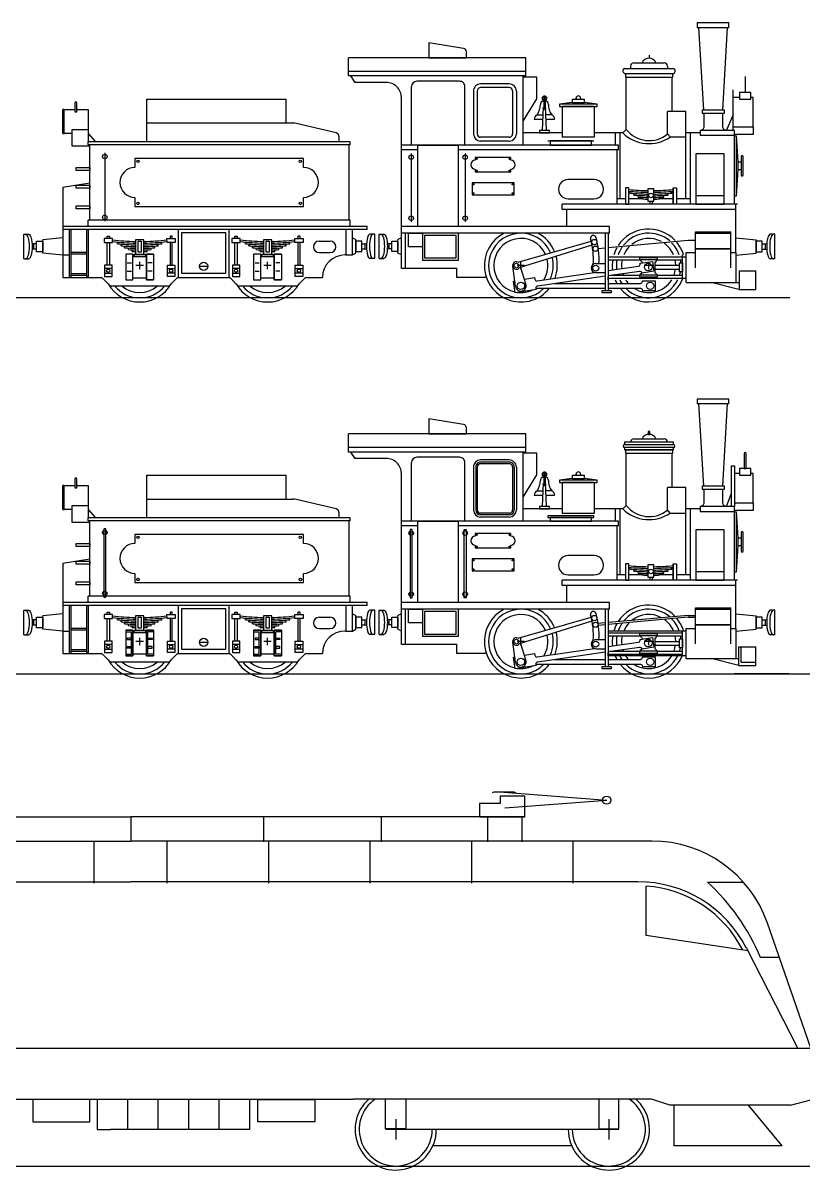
# Model space of a CAD drawing. Extents: x -9190 to 21925, y -3698 to 11555.
# Drawn here: x 3306 to 13684, y -3698 to 11555 of the extents above; entities that cross this region are included whole.
import ezdxf

# ---------------------------------------------------------------- set-up
doc = ezdxf.new("R2010")
doc.units = 0
doc.layers.get('0').update_dxf_attribs({"linetype": 'CONTINUOUS'})

msp = doc.modelspace()

# ---------------------------------------------------------------- linework, layer by layer
for p, q in [((12365, 10397), (12295, 11495)), ((12615, 10397), (12678, 11495)), ((9995, 11090), (7635, 11090)), ((7635, 10850), (7635, 11090)), ((9995, 10850), (9995, 11090)), ((11435, 11025), (11835, 11025)), ((11635, 11125), (11635, 11085)), ((9995, 10910), (7635, 10910)), ((9995, 10850), (7635, 10850)), ((7665, 10850), (7722, 10765)), ((9960, 9930), (9960, 10850)), ((10140, 10835), (9960, 10835)), ((10140, 10545), (10140, 10835)), ((11310, 10950), (11960, 10950)), ((11390, 10980), (11390, 10980)), ((11390, 10980), (11390, 10950)), ((11880, 10980), (11880, 10950)), ((12912, 10844), (12912, 10632)), ((8140, 10765), (7722, 10765)), ((8475, 9930), (8475, 10710)), ((9115, 10780), (8545, 10780)), ((9185, 9930), (9185, 10710)), ((9775, 10745), (9395, 10745)), ((9775, 10695), (9395, 10695)), ((4955, 10540), (6810, 10540)), ((4955, 9975), (4955, 10540)), ((6810, 10225), (6810, 10540)), ((8340, 8290), (8340, 10565)), ((9300, 10650), (9300, 10080)), ((9350, 10650), (9350, 10080)), ((9820, 10650), (9820, 10080)), ((9870, 10650), (9870, 10080)), ((9960, 10250), (10140, 10545)), ((10234, 10549), (10234, 10436)), ((10254, 10549), (10254, 10436)), ((10664, 10536), (10664, 10556)), ((10724, 10556), (10724, 10536)), ((12750, 10665), (12750, 10125)), ((10219, 10125), (10229, 10436)), ((10229, 10436), (10259, 10436)), ((10269, 10125), (10259, 10436)), ((10616, 10496), (10445, 10475)), ((10945, 10475), (10774, 10496)), ((12125, 10379), (11882, 10379)), ((11882, 10081), (11882, 10379)), ((12125, 10039), (12125, 10379)), ((4955, 10225), (6898, 10225)), ((7471, 10094), (6921, 10222)), ((10108, 10276), (10223, 10276)), ((10147, 10335), (10225, 10335)), ((10340, 10335), (10262, 10335)), ((10264, 10276), (10379, 10276)), ((12665, 10125), (12750, 10320)), ((3963, 9915), (3963, 10140)), ((3963, 10140), (4175, 10140)), ((4175, 10085), (4270, 9975)), ((10480, 10095), (9960, 10095)), ((11285, 10095), (10910, 10095)), ((11190, 9930), (11190, 10095)), ((11250, 9215), (11250, 10095)), ((11285, 10095), (11330, 10140)), ((11917, 10039), (11882, 10081)), ((12125, 9215), (12125, 10095)), ((12315, 10095), (12125, 10095)), ((12185, 9145), (12185, 10095)), ((12315, 10125), (12315, 10061)), ((12770, 9215), (12770, 10095)), ((13020, 10074), (12770, 10074)), ((13020, 10174), (13020, 10074)), ((4195, 9915), (3963, 9915)), ((7660, 9975), (4175, 9975)), ((4175, 9935), (4175, 9975)), ((7660, 9935), (4175, 9935)), ((4195, 8935), (4195, 9935)), ((7510, 10045), (7510, 9975)), ((7640, 9935), (7640, 8935)), ((7660, 9935), (7660, 9975)), ((11230, 9930), (8340, 9930)), ((8560, 8850), (8560, 9930)), ((8560, 9930), (9100, 9930)), ((9100, 8850), (9100, 9930)), ((9775, 10035), (9395, 10035)), ((9775, 9985), (9395, 9985)), ((10290, 9990), (10900, 9990)), ((11230, 9870), (11230, 9930)), ((11917, 10039), (12125, 10039)), ((12770, 10055), (12800, 10055)), ((12800, 9255), (12800, 10055)), ((12820, 9710), (12800, 10055)), ((4395, 9830), (4395, 8920)), ((8560, 9870), (8340, 9870)), ((8470, 9820), (8470, 8910)), ((11230, 9870), (9100, 9870)), ((9190, 9820), (9190, 8910)), ((11210, 9145), (11210, 9870)), ((10900, 9475), (10560, 9475)), ((12800, 9255), (12820, 9601)), ((3835, 9370), (4195, 9428)), ((3835, 9370), (3835, 8170)), ((11381, 9294), (11383, 9316)), ((11939, 9294), (11937, 9316)), ((11955, 9340), (11955, 9145)), ((10560, 9215), (10900, 9215)), ((10900, 9215), (10900, 9215)), ((11320, 9215), (11210, 9215)), ((11546, 9215), (11365, 9215)), ((11431, 9267), (11433, 9289)), ((11489, 9240), (11490, 9263)), ((11546, 9215), (11547, 9238)), ((11645, 9185), (11645, 9145)), ((11675, 9185), (11675, 9145)), ((11774, 9215), (11773, 9238)), ((11955, 9215), (11774, 9215)), ((11831, 9240), (11830, 9263)), ((11889, 9267), (11887, 9289)), ((12185, 9215), (12000, 9215)), ((12635, 9255), (12255, 9255)), ((12770, 9255), (12800, 9255)), ((12770, 9145), (12770, 9215)), ((12810, 9145), (10480, 9145)), ((10480, 9075), (10480, 9145)), ((12790, 9075), (10480, 9075)), ((10540, 8850), (10540, 9075)), ((12790, 8505), (12790, 9145)), ((7885, 8850), (3835, 8850)), ((3835, 8850), (3835, 8810)), ((7660, 8935), (4175, 8935)), ((4175, 8850), (4175, 8935)), ((7660, 8850), (7660, 8935)), ((7885, 8810), (7885, 8850)), ((11110, 8850), (8340, 8850)), ((11110, 8760), (11110, 8850)), ((3319, 8420), (3319, 8745)), ((3319, 8745), (3384, 8745)), ((3839, 8698), (3569, 8673)), ((7885, 8810), (3835, 8810)), ((7690, 8698), (7736, 8675)), ((7986, 8747), (7921, 8747)), ((7986, 8422), (7986, 8747)), ((8044, 8422), (8044, 8747)), ((8044, 8747), (8109, 8747)), ((8340, 8698), (8294, 8675)), ((11110, 8760), (8340, 8760)), ((8395, 8290), (8395, 8760)), ((11050, 8760), (11050, 7997)), ((11090, 8760), (11090, 7997)), ((12254, 8300), (12254, 8780)), ((12254, 8780), (12724, 8780)), ((12254, 8760), (12724, 8760)), ((12724, 8300), (12724, 8780)), ((12790, 8698), (13060, 8673)), ((13310, 8745), (13245, 8745)), ((13310, 8420), (13310, 8745)), ((3449, 8618), (3428, 8623)), ((3449, 8548), (3428, 8542)), ((3489, 8618), (3449, 8618)), ((3449, 8618), (3449, 8548)), ((3489, 8548), (3449, 8548)), ((3569, 8493), (3569, 8673)), ((4565, 8620), (4567, 8642)), ((4613, 8593), (4614, 8615)), ((4659, 8566), (4661, 8589)), ((4709, 8541), (4710, 8563)), ((5011, 8541), (5010, 8563)), ((5061, 8566), (5059, 8589)), ((5107, 8593), (5106, 8615)), ((5155, 8620), (5153, 8642)), ((6265, 8620), (6267, 8642)), ((6313, 8593), (6314, 8615)), ((6359, 8566), (6361, 8589)), ((6409, 8541), (6410, 8563)), ((6711, 8541), (6710, 8563)), ((6761, 8566), (6759, 8589)), ((6807, 8593), (6806, 8615)), ((6855, 8620), (6853, 8642)), ((7245, 8653), (7395, 8653)), ((7736, 8495), (7736, 8675)), ((7816, 8620), (7856, 8620)), ((7816, 8550), (7856, 8550)), ((7856, 8620), (7877, 8625)), ((7856, 8620), (7856, 8550)), ((7856, 8550), (7877, 8544)), ((8174, 8620), (8153, 8625)), ((8174, 8550), (8153, 8544)), ((8214, 8620), (8174, 8620)), ((8174, 8620), (8174, 8550)), ((8214, 8550), (8174, 8550)), ((8294, 8495), (8294, 8675)), ((9892, 8375), (10865, 8655)), ((9913, 8305), (10876, 8607)), ((10958, 8556), (11050, 8565)), ((11090, 8568), (12156, 8665)), ((12156, 8665), (12254, 8665)), ((12254, 8550), (12724, 8550)), ((12724, 8550), (12254, 8550)), ((13060, 8493), (13060, 8673)), ((13140, 8618), (13180, 8618)), ((13140, 8548), (13180, 8548)), ((13180, 8618), (13201, 8623)), ((13180, 8618), (13180, 8548)), ((13180, 8548), (13201, 8542)), ((3319, 8420), (3384, 8420)), ((3835, 8468), (3569, 8493)), ((4761, 8516), (4762, 8539)), ((4959, 8516), (4958, 8539)), ((6461, 8516), (6462, 8539)), ((6659, 8516), (6658, 8539)), ((7245, 8503), (7395, 8503)), ((7600, 8470), (7590, 8470)), ((7690, 8470), (7736, 8495)), ((7986, 8422), (7921, 8422)), ((8044, 8422), (8109, 8422)), ((8340, 8470), (8294, 8495)), ((11090, 8447), (12129, 8447)), ((11090, 8407), (11514, 8407)), ((11745, 8407), (12079, 8407)), ((12079, 8140), (12079, 8470)), ((12129, 8105), (12129, 8505)), ((12129, 8505), (12254, 8505)), ((12724, 8505), (12794, 8505)), ((12794, 8105), (12794, 8505)), ((12794, 8468), (13060, 8493)), ((13310, 8420), (13245, 8420)), ((4695, 8365), (4750, 8365)), ((4695, 8254), (4750, 8254)), ((4910, 8330), (4810, 8330)), ((4860, 8280), (4860, 8380)), ((5025, 8365), (4970, 8365)), ((5025, 8254), (4970, 8254)), ((5655, 8320), (5765, 8320)), ((6395, 8365), (6450, 8365)), ((6395, 8254), (6450, 8254)), ((6610, 8330), (6510, 8330)), ((6560, 8280), (6560, 8380)), ((6725, 8365), (6670, 8365)), ((6725, 8254), (6670, 8254)), ((9080, 8290), (8340, 8290)), ((9080, 8170), (9080, 8290)), ((9860, 8055), (9821, 8323)), ((9980, 8330), (9880, 8330)), ((9930, 8280), (9930, 8380)), ((9995, 8087), (9930, 8301)), ((10926, 8355), (11050, 8355)), ((11680, 8330), (11580, 8330)), ((11630, 8280), (11630, 8380)), ((12839, 8010), (12839, 8260)), ((12839, 8260), (13054, 8260)), ((13054, 8010), (13054, 8260)), ((3835, 8170), (4357, 8170)), ((4467, 8060), (4357, 8170)), ((5253, 8060), (5363, 8170)), ((5363, 8170), (6057, 8170)), ((6167, 8060), (6057, 8170)), ((6953, 8060), (7063, 8170)), ((7063, 8170), (7290, 8170)), ((7290, 8170), (7290, 8170)), ((9472, 8170), (9080, 8170)), ((10112, 8169), (10114, 8155)), ((10926, 8235), (11050, 8235)), ((11090, 8140), (11090, 8180)), ((11090, 8163), (12129, 8163)), ((11127, 8203), (11514, 8203)), ((11745, 8203), (12079, 8203)), ((12129, 8105), (12829, 8105)), ((12829, 8010), (12461, 8105)), ((4467, 8060), (5253, 8060)), ((6167, 8060), (6953, 8060)), ((10137, 8013), (10135, 8026)), ((12829, 8010), (13054, 8010)), ((12365, 5397), (12295, 6495)), ((12615, 5397), (12678, 6495)), ((7635, 5850), (7635, 6090)), ((9995, 6090), (7635, 6090)), ((9995, 5850), (9995, 6090)), ((11390, 5980), (11390, 5980)), ((11435, 6025), (11835, 6025)), ((9995, 5910), (7635, 5910)), ((9995, 5850), (7635, 5850)), ((7665, 5850), (7722, 5765)), ((9960, 4930), (9960, 5850)), ((10140, 5835), (9960, 5835)), ((10140, 5545), (10140, 5835)), ((8140, 5765), (7722, 5765)), ((8475, 4930), (8475, 5710)), ((9115, 5780), (8545, 5780)), ((9185, 4930), (9185, 5710)), ((9300, 5650), (9300, 5080)), ((9330, 5650), (9330, 5080)), ((9350, 5650), (9350, 5080)), ((9775, 5745), (9395, 5745)), ((9775, 5715), (9395, 5715)), ((9775, 5695), (9395, 5695)), ((9820, 5650), (9820, 5080)), ((9840, 5650), (9840, 5080)), ((9870, 5650), (9870, 5080)), ((4955, 5540), (6810, 5540)), ((4955, 4975), (4955, 5540)), ((6810, 5225), (6810, 5540)), ((8340, 3290), (8340, 5565)), ((9960, 5250), (10140, 5545)), ((10234, 5549), (10234, 5436)), ((10254, 5549), (10254, 5436)), ((10616, 5496), (10445, 5475)), ((10664, 5536), (10664, 5556)), ((10724, 5556), (10724, 5536)), ((10945, 5475), (10774, 5496)), ((10219, 5125), (10229, 5436)), ((10229, 5436), (10259, 5436)), ((10269, 5125), (10259, 5436)), ((12125, 5379), (11882, 5379)), ((11882, 5081), (11882, 5379)), ((12125, 5039), (12125, 5379)), ((4955, 5225), (6898, 5225)), ((7471, 5094), (6921, 5222)), ((10108, 5276), (10223, 5276)), ((10147, 5335), (10225, 5335)), ((10340, 5335), (10262, 5335)), ((10264, 5276), (10379, 5276)), ((12665, 5125), (12730, 5303)), ((3963, 4915), (3963, 5140)), ((3963, 5140), (4175, 5140)), ((4175, 5085), (4270, 4975)), ((7510, 5045), (7510, 4975)), ((9775, 5035), (9395, 5035)), ((10480, 5095), (9960, 5095)), ((11285, 5095), (10910, 5095)), ((11190, 4930), (11190, 5095)), ((11250, 4215), (11250, 5095)), ((11285, 5095), (11330, 5140)), ((11917, 5039), (11882, 5081)), ((11917, 5039), (12125, 5039)), ((12315, 5095), (12125, 5095)), ((12125, 4215), (12125, 5095)), ((12185, 4145), (12185, 5095)), ((12315, 5125), (12315, 5061)), ((12770, 4215), (12770, 5095)), ((13020, 5074), (12770, 5074)), ((12770, 5055), (12800, 5055)), ((12800, 4255), (12800, 5055)), ((12820, 4710), (12800, 5055)), ((13020, 5174), (13020, 5074)), ((4195, 4915), (3963, 4915)), ((7660, 4975), (4175, 4975)), ((4175, 4935), (4175, 4975)), ((7660, 4935), (4175, 4935)), ((4195, 3935), (4195, 4935)), ((7640, 4935), (7640, 3935)), ((7660, 4935), (7660, 4975)), ((11230, 4930), (8340, 4930)), ((8560, 3850), (8560, 4930)), ((8560, 4930), (9100, 4930)), ((9100, 3850), (9100, 4930)), ((9775, 5015), (9395, 5015)), ((9775, 4985), (9395, 4985)), ((11230, 4870), (11230, 4930)), ((8560, 4870), (8340, 4870)), ((11230, 4870), (9100, 4870)), ((11210, 4145), (11210, 4870)), ((12800, 4255), (12820, 4601)), ((3835, 4370), (4195, 4428)), ((10900, 4475), (10560, 4475)), ((3835, 4370), (3835, 3170)), ((11381, 4294), (11383, 4316)), ((11431, 4267), (11433, 4289)), ((11889, 4267), (11887, 4289)), ((11939, 4294), (11937, 4316)), ((11955, 4340), (11955, 4145)), ((10480, 4075), (10480, 4145)), ((12810, 4145), (10480, 4145)), ((10560, 4215), (10900, 4215)), ((10900, 4215), (10900, 4215)), ((11320, 4215), (11210, 4215)), ((11546, 4215), (11365, 4215)), ((11489, 4240), (11490, 4263)), ((11546, 4215), (11547, 4238)), ((11645, 4185), (11645, 4145)), ((11675, 4185), (11675, 4145)), ((11774, 4215), (11773, 4238)), ((11955, 4215), (11774, 4215)), ((11831, 4240), (11830, 4263)), ((12185, 4215), (12000, 4215)), ((12635, 4255), (12255, 4255)), ((12770, 4255), (12800, 4255)), ((12770, 4145), (12770, 4215)), ((12790, 3505), (12790, 4145)), ((12790, 4075), (10480, 4075)), ((10540, 3850), (10540, 4075)), ((7885, 3850), (3835, 3850)), ((3835, 3850), (3835, 3810)), ((4175, 3850), (4175, 3935)), ((7660, 3935), (4175, 3935)), ((7660, 3850), (7660, 3935)), ((7885, 3810), (7885, 3850)), ((11110, 3850), (8340, 3850)), ((11110, 3760), (11110, 3850)), ((3319, 3420), (3319, 3745)), ((3319, 3745), (3384, 3745)), ((3839, 3698), (3569, 3673)), ((3569, 3493), (3569, 3673)), ((7885, 3810), (3835, 3810)), ((7690, 3698), (7736, 3675)), ((7736, 3495), (7736, 3675)), ((7986, 3747), (7921, 3747)), ((7986, 3422), (7986, 3747)), ((8044, 3422), (8044, 3747)), ((8044, 3747), (8109, 3747)), ((8340, 3698), (8294, 3675)), ((8294, 3495), (8294, 3675)), ((11110, 3760), (8340, 3760)), ((8395, 3290), (8395, 3760)), ((11050, 3760), (11050, 2997)), ((11090, 3760), (11090, 2997)), ((12154, 3678), (11090, 3581)), ((12154, 3678), (12254, 3678)), ((12254, 3300), (12254, 3780)), ((12254, 3780), (12724, 3780)), ((12254, 3760), (12724, 3760)), ((12724, 3300), (12724, 3780)), ((12790, 3698), (13060, 3673)), ((13060, 3493), (13060, 3673)), ((13310, 3745), (13245, 3745)), ((13310, 3420), (13310, 3745)), ((3449, 3618), (3428, 3623)), ((3449, 3548), (3428, 3542)), ((3489, 3618), (3449, 3618)), ((3449, 3618), (3449, 3548)), ((3489, 3548), (3449, 3548)), ((4565, 3620), (4567, 3642)), ((4613, 3593), (4614, 3615)), ((4659, 3566), (4661, 3589)), ((4709, 3541), (4710, 3563)), ((4761, 3516), (4762, 3539)), ((4959, 3516), (4958, 3539)), ((5011, 3541), (5010, 3563)), ((5061, 3566), (5059, 3589)), ((5107, 3593), (5106, 3615)), ((5155, 3620), (5153, 3642)), ((6265, 3620), (6267, 3642)), ((6313, 3593), (6314, 3615)), ((6359, 3566), (6361, 3589)), ((6409, 3541), (6410, 3563)), ((6461, 3516), (6462, 3539)), ((6659, 3516), (6658, 3539)), ((6711, 3541), (6710, 3563)), ((6761, 3566), (6759, 3589)), ((6807, 3593), (6806, 3615)), ((6855, 3620), (6853, 3642)), ((7245, 3653), (7395, 3653)), ((7816, 3620), (7856, 3620)), ((7816, 3550), (7856, 3550)), ((7856, 3620), (7877, 3625)), ((7856, 3620), (7856, 3550)), ((7856, 3550), (7877, 3544)), ((8174, 3620), (8153, 3625)), ((8174, 3550), (8153, 3544)), ((8214, 3620), (8174, 3620)), ((8174, 3620), (8174, 3550)), ((8214, 3550), (8174, 3550)), ((9892, 3375), (10865, 3655)), ((9913, 3305), (10876, 3607)), ((11050, 3577), (10958, 3569)), ((11050, 3552), (10962, 3544)), ((12156, 3653), (11090, 3556)), ((12156, 3653), (12254, 3653)), ((12724, 3550), (12254, 3550)), ((12254, 3550), (12724, 3550)), ((13140, 3618), (13180, 3618)), ((13140, 3548), (13180, 3548)), ((13180, 3618), (13201, 3623)), ((13180, 3618), (13180, 3548)), ((13180, 3548), (13201, 3542)), ((3319, 3420), (3384, 3420)), ((3835, 3468), (3569, 3493)), ((4675, 3460), (4750, 3460)), ((4860, 3280), (4860, 3380)), ((5045, 3460), (4970, 3460)), ((6375, 3460), (6450, 3460)), ((6560, 3280), (6560, 3380)), ((6745, 3460), (6670, 3460)), ((7245, 3503), (7395, 3503)), ((7600, 3470), (7590, 3470)), ((7690, 3470), (7736, 3495)), ((7986, 3422), (7921, 3422)), ((8044, 3422), (8109, 3422)), ((8340, 3470), (8294, 3495)), ((9930, 3280), (9930, 3380)), ((11090, 3407), (11514, 3407)), ((11630, 3280), (11630, 3380)), ((11745, 3407), (12079, 3407)), ((12079, 3140), (12079, 3470)), ((12129, 3505), (12254, 3505)), ((12129, 3105), (12129, 3505)), ((12724, 3505), (12794, 3505)), ((12794, 3105), (12794, 3505)), ((12794, 3468), (13060, 3493)), ((13310, 3420), (13245, 3420)), ((4910, 3330), (4810, 3330)), ((5655, 3320), (5765, 3320)), ((6610, 3330), (6510, 3330)), ((9080, 3290), (8340, 3290)), ((9080, 3170), (9080, 3290)), ((9860, 3055), (9821, 3323)), ((9980, 3330), (9880, 3330)), ((9995, 3087), (9930, 3301)), ((10926, 3355), (11050, 3355)), ((10926, 3235), (11050, 3235)), ((11680, 3330), (11580, 3330)), ((12829, 3260), (13054, 3260)), ((12829, 3010), (12829, 3260)), ((12859, 3055), (12859, 3260)), ((13054, 3010), (13054, 3260)), ((3835, 3170), (4357, 3170)), ((4467, 3060), (4357, 3170)), ((4467, 3060), (5253, 3060)), ((4675, 3160), (4750, 3160)), ((5045, 3160), (4970, 3160)), ((5253, 3060), (5363, 3170)), ((5363, 3170), (6057, 3170)), ((6167, 3060), (6057, 3170)), ((6167, 3060), (6953, 3060)), ((6375, 3160), (6450, 3160)), ((6745, 3160), (6670, 3160)), ((6953, 3060), (7063, 3170)), ((7063, 3170), (7290, 3170)), ((7290, 3170), (7290, 3170)), ((9472, 3170), (9080, 3170)), ((10112, 3169), (10114, 3155)), ((11090, 3140), (11090, 3180)), ((11127, 3203), (11514, 3203)), ((11745, 3203), (12079, 3203)), ((12129, 3105), (12829, 3105)), ((12829, 3010), (12461, 3105)), ((12859, 3055), (13054, 3055)), ((10137, 3013), (10135, 3026)), ((13492, 2900), (12768, 2900)), ((12829, 3010), (13054, 3010)), ((9840, 1328), (9570, 1328)), ((9705, 1328), (11072, 1221)), ((9715, 1120), (11072, 1221)), ((-503, 1000), (4740, 1000)), ((9984, 1000), (4740, 1000)), ((4740, 994), (4740, 676)), ((6506, 994), (6506, 666)), ((8071, 994), (8071, 666)), ((9484, 994), (9484, 666)), ((9941, 994), (9941, 666)), ((-2197, 676), (4740, 676)), ((4255, 118), (4255, 675)), ((11678, 676), (4740, 676)), ((5226, 118), (5226, 675)), ((6576, 118), (6576, 675)), ((7926, 118), (7926, 675)), ((9276, 118), (9276, 675)), ((10626, 118), (10626, 675)), ((-2006, 136), (4740, 136)), ((11487, 136), (4740, 136)), ((11598, -579), (11598, 78)), ((12414, 130), (12891, 130)), ((13785, -2078), (13209, -414)), ((12948, -782), (11596, -579)), ((13612, -2078), (12929, -745)), ((13368, -873), (13117, -873)), ((-4305, -2078), (13785, -2078)), ((1782, -2753), (7698, -2753)), ((4701, -3162), (4701, -2751)), ((5106, -3162), (5106, -2751)), ((5511, -3162), (5511, -2751)), ((5916, -3162), (5916, -2751)), ((11667, -2753), (7698, -2753)), ((11910, -2834), (11667, -2753)), ((13515, -2834), (11910, -2834)), ((11966, -2828), (11966, -3374)), ((13404, -3374), (12958, -2834)), ((13515, -2834), (13785, -2764)), ((8265, -3023), (8265, -3293)), ((11100, -3023), (11100, -3293)), ((8400, -3158), (8130, -3158)), ((11100, -3158), (8265, -3158)), ((11235, -3158), (10965, -3158)), ((10606, -3374), (8760, -3374)), ((13404, -3374), (11966, -3374))]:
    msp.add_line(p, q)
at = {"color": 5}
for p, q in [((13507, 7900), (2004, 7900)), ((25, 2900), (17288, 2900)), ((-6280, -3644), (14240, -3644))]:
    msp.add_line(p, q, dxfattribs=at)
for points in [[(12276, 11495), (12696, 11495), (12696, 11555), (12276, 11555)], [(11320, 10835), (11950, 10835), (11950, 10880), (11320, 10880)], [(10231, 10567), (10256, 10567), (10256, 10582), (10231, 10582)], [(10614, 10496), (10774, 10496), (10774, 10536), (10614, 10536)], [(12836, 10541), (12989, 10541), (12989, 10632), (12836, 10632)], [(3835, 10085), (3855, 10085), (3855, 10405), (3835, 10405)], [(10445, 10445), (10945, 10445), (10945, 10475), (10445, 10475)], [(10480, 10039), (10910, 10039), (10910, 10445), (10480, 10445)], [(12340, 10357), (12640, 10357), (12640, 10397), (12340, 10397)], [(10179, 10095), (10309, 10095), (10309, 10125), (10179, 10125)], [(10320, 9930), (10870, 9930), (10870, 9990), (10320, 9990)], [(12255, 9145), (12635, 9145), (12635, 9815), (12255, 9815)], [(4195, 9595), (4015, 9595), (4015, 9635), (4195, 9635)], [(12860, 9601), (12820, 9601), (12820, 9710), (12860, 9710)], [(4195, 9360), (4015, 9360), (4015, 9400), (4195, 9400)], [(9280, 9270), (9840, 9270), (9840, 9430), (9280, 9430)], [(11320, 9145), (11365, 9145), (11365, 9365), (11320, 9365)], [(11620, 9185), (11700, 9185), (11700, 9350), (11620, 9350)], [(12000, 9145), (11955, 9145), (11955, 9365), (12000, 9365)], [(4195, 9084), (4015, 9084), (4015, 9124), (4195, 9124)], [(3925, 8810), (3835, 8810), (3835, 8470), (3925, 8470)], [(3925, 8810), (3945, 8810), (3945, 8170), (3925, 8170)], [(4155, 8810), (4175, 8810), (4175, 8170), (4155, 8170)], [(4427, 8719), (4457, 8719), (4457, 8690), (4427, 8690)], [(5293, 8719), (5263, 8719), (5263, 8690), (5293, 8690)], [(6050, 8810), (5370, 8810), (5370, 8170), (6050, 8170)], [(6005, 8765), (5415, 8765), (5415, 8230), (6005, 8230)], [(6127, 8719), (6157, 8719), (6157, 8690), (6127, 8690)], [(6993, 8719), (6963, 8719), (6963, 8690), (6993, 8690)], [(7690, 8810), (7600, 8810), (7600, 8470), (7690, 8470)], [(8620, 8580), (8433, 8580), (8433, 8760), (8620, 8760)], [(9100, 8760), (8620, 8760), (8620, 8400), (9100, 8400)], [(9070, 8730), (8650, 8730), (8650, 8430), (9070, 8430)], [(3569, 8513), (3489, 8513), (3489, 8653), (3569, 8653)], [(4387, 8635), (4497, 8635), (4497, 8690), (4387, 8690)], [(4427, 8635), (4457, 8635), (4457, 8335), (4427, 8335)], [(4805, 8480), (4915, 8480), (4915, 8670), (4805, 8670)], [(4840, 8653), (4880, 8653), (4880, 8506), (4840, 8506)], [(5332, 8635), (5223, 8635), (5222, 8690), (5332, 8690)], [(5293, 8635), (5263, 8635), (5263, 8335), (5293, 8335)], [(6087, 8635), (6197, 8635), (6197, 8690), (6087, 8690)], [(6127, 8635), (6157, 8635), (6157, 8335), (6127, 8335)], [(6505, 8480), (6615, 8480), (6615, 8670), (6505, 8670)], [(6540, 8653), (6580, 8653), (6580, 8506), (6540, 8506)], [(7032, 8635), (6923, 8635), (6922, 8690), (7032, 8690)], [(6993, 8635), (6963, 8635), (6963, 8335), (6993, 8335)], [(7736, 8515), (7816, 8515), (7816, 8655), (7736, 8655)], [(8294, 8515), (8214, 8515), (8214, 8655), (8294, 8655)], [(13060, 8513), (13140, 8513), (13140, 8653), (13060, 8653)], [(3945, 8485), (4155, 8485), (4155, 8505), (3945, 8505)], [(4770, 8480), (4675, 8480), (4675, 8140), (4770, 8140)], [(4770, 8450), (4950, 8450), (4950, 8160), (4770, 8160)], [(4785, 8480), (4935, 8480), (4935, 8450), (4785, 8450)], [(4950, 8480), (5045, 8480), (5045, 8140), (4950, 8140)], [(6470, 8480), (6375, 8480), (6375, 8140), (6470, 8140)], [(6470, 8450), (6650, 8450), (6650, 8160), (6470, 8160)], [(6485, 8480), (6635, 8480), (6635, 8450), (6485, 8450)], [(6650, 8480), (6745, 8480), (6745, 8140), (6650, 8140)], [(11514, 8437), (11745, 8437), (11745, 8404), (11514, 8404)], [(4392, 8185), (4492, 8185), (4492, 8335), (4392, 8335)], [(4392, 8228), (4492, 8227), (4492, 8292), (4392, 8292)], [(5328, 8185), (5228, 8185), (5228, 8335), (5328, 8335)], [(5328, 8228), (5228, 8227), (5228, 8292), (5328, 8292)], [(6092, 8185), (6192, 8185), (6192, 8335), (6092, 8335)], [(6092, 8228), (6192, 8227), (6192, 8292), (6092, 8292)], [(7028, 8185), (6928, 8185), (6928, 8335), (7028, 8335)], [(7028, 8228), (6928, 8227), (6928, 8292), (7028, 8292)], [(12039, 8328), (11712, 8328), (11712, 8282), (12039, 8282)], [(12079, 8245), (12039, 8245), (12039, 8365), (12079, 8365)], [(3945, 8200), (4155, 8200), (4155, 8220), (3945, 8220)], [(11514, 8206), (11745, 8206), (11745, 8173), (11514, 8173)], [(11010, 7997), (11130, 7997), (11130, 7967), (11010, 7967)], [(12276, 6495), (12696, 6495), (12696, 6555), (12276, 6555)], [(11625, 6085), (11645, 6085), (11645, 6125), (11625, 6125)], [(11310, 5950), (11960, 5950), (11960, 5980), (11310, 5980)], [(11310, 5880), (11960, 5880), (11960, 5910), (11310, 5910)], [(11320, 5835), (11950, 5835), (11950, 5880), (11320, 5880)], [(12770, 5125), (12730, 5125), (12730, 5665), (12770, 5665)], [(10231, 5567), (10256, 5567), (10256, 5582), (10231, 5582)], [(10614, 5496), (10774, 5496), (10774, 5536), (10614, 5536)], [(12836, 5541), (12989, 5541), (12989, 5632), (12836, 5632)], [(3835, 5085), (3855, 5085), (3855, 5405), (3835, 5405)], [(10445, 5445), (10945, 5445), (10945, 5475), (10445, 5475)], [(10480, 5039), (10910, 5039), (10910, 5445), (10480, 5445)], [(12340, 5357), (12640, 5357), (12640, 5397), (12340, 5397)], [(10179, 5095), (10309, 5095), (10309, 5125), (10179, 5125)], [(10290, 4980), (10900, 4980), (10900, 5000), (10290, 5000)], [(10320, 4930), (10870, 4930), (10870, 4980), (10320, 4980)], [(4383, 3920), (4408, 3920), (4408, 4830), (4383, 4830)], [(8458, 3910), (8483, 3910), (8483, 4820), (8458, 4820)], [(9202, 3910), (9177, 3910), (9177, 4820), (9202, 4820)], [(12255, 4145), (12635, 4145), (12635, 4815), (12255, 4815)], [(4195, 4595), (4015, 4595), (4015, 4635), (4195, 4635)], [(12860, 4601), (12820, 4601), (12820, 4710), (12860, 4710)], [(9280, 4270), (9840, 4270), (9840, 4430), (9280, 4430)], [(4195, 4360), (4015, 4360), (4015, 4400), (4195, 4400)], [(11320, 4145), (11365, 4145), (11365, 4365), (11320, 4365)], [(11620, 4185), (11700, 4185), (11700, 4350), (11620, 4350)], [(12000, 4145), (11955, 4145), (11955, 4365), (12000, 4365)], [(4195, 4084), (4015, 4084), (4015, 4124), (4195, 4124)], [(3925, 3810), (3835, 3810), (3835, 3470), (3925, 3470)], [(3925, 3810), (3945, 3810), (3945, 3170), (3925, 3170)], [(4155, 3810), (4175, 3810), (4175, 3170), (4155, 3170)], [(4387, 3635), (4497, 3635), (4497, 3690), (4387, 3690)], [(4427, 3719), (4457, 3719), (4457, 3690), (4427, 3690)], [(4805, 3480), (4915, 3480), (4915, 3670), (4805, 3670)], [(5332, 3635), (5223, 3635), (5222, 3690), (5332, 3690)], [(5293, 3719), (5263, 3719), (5263, 3690), (5293, 3690)], [(6050, 3810), (5370, 3810), (5370, 3170), (6050, 3170)], [(6005, 3765), (5415, 3765), (5415, 3230), (6005, 3230)], [(6087, 3635), (6197, 3635), (6197, 3690), (6087, 3690)], [(6127, 3719), (6157, 3719), (6157, 3690), (6127, 3690)], [(6505, 3480), (6615, 3480), (6615, 3670), (6505, 3670)], [(7032, 3635), (6923, 3635), (6922, 3690), (7032, 3690)], [(6993, 3719), (6963, 3719), (6963, 3690), (6993, 3690)], [(7690, 3810), (7600, 3810), (7600, 3470), (7690, 3470)], [(8620, 3580), (8433, 3580), (8433, 3760), (8620, 3760)], [(9100, 3760), (8620, 3760), (8620, 3400), (9100, 3400)], [(9070, 3730), (8650, 3730), (8650, 3430), (9070, 3430)], [(3569, 3513), (3489, 3513), (3489, 3653), (3569, 3653)], [(4427, 3635), (4457, 3635), (4457, 3335), (4427, 3335)], [(4840, 3653), (4880, 3653), (4880, 3506), (4840, 3506)], [(5293, 3635), (5263, 3635), (5263, 3335), (5293, 3335)], [(6127, 3635), (6157, 3635), (6157, 3335), (6127, 3335)], [(6540, 3653), (6580, 3653), (6580, 3506), (6540, 3506)], [(6993, 3635), (6963, 3635), (6963, 3335), (6993, 3335)], [(7736, 3515), (7816, 3515), (7816, 3655), (7736, 3655)], [(8294, 3515), (8214, 3515), (8214, 3655), (8294, 3655)], [(13060, 3513), (13140, 3513), (13140, 3653), (13060, 3653)], [(3945, 3485), (4155, 3485), (4155, 3505), (3945, 3505)], [(4770, 3480), (4675, 3480), (4675, 3140), (4770, 3140)], [(4750, 3375), (4695, 3375), (4695, 3355), (4750, 3355)], [(4770, 3450), (4950, 3450), (4950, 3160), (4770, 3160)], [(4785, 3480), (4935, 3480), (4935, 3450), (4785, 3450)], [(4950, 3480), (5045, 3480), (5045, 3140), (4950, 3140)], [(4970, 3375), (5025, 3375), (5025, 3355), (4970, 3355)], [(6470, 3480), (6375, 3480), (6375, 3140), (6470, 3140)], [(6450, 3375), (6395, 3375), (6395, 3355), (6450, 3355)], [(6470, 3450), (6650, 3450), (6650, 3160), (6470, 3160)], [(6485, 3480), (6635, 3480), (6635, 3450), (6485, 3450)], [(6650, 3480), (6745, 3480), (6745, 3140), (6650, 3140)], [(6670, 3375), (6725, 3375), (6725, 3355), (6670, 3355)], [(11514, 3437), (11745, 3437), (11745, 3404), (11514, 3404)], [(12079, 3245), (12039, 3245), (12039, 3365), (12079, 3365)], [(3945, 3200), (4155, 3200), (4155, 3220), (3945, 3220)], [(4392, 3185), (4492, 3185), (4492, 3335), (4392, 3335)], [(4392, 3228), (4492, 3227), (4492, 3292), (4392, 3292)], [(4750, 3244), (4695, 3244), (4695, 3264), (4750, 3264)], [(4970, 3244), (5025, 3244), (5025, 3264), (4970, 3264)], [(5328, 3185), (5228, 3185), (5228, 3335), (5328, 3335)], [(5328, 3228), (5228, 3227), (5228, 3292), (5328, 3292)], [(6092, 3185), (6192, 3185), (6192, 3335), (6092, 3335)], [(6092, 3228), (6192, 3227), (6192, 3292), (6092, 3292)], [(6450, 3244), (6395, 3244), (6395, 3264), (6450, 3264)], [(6670, 3244), (6725, 3244), (6725, 3264), (6670, 3264)], [(7028, 3185), (6928, 3185), (6928, 3335), (7028, 3335)], [(7028, 3228), (6928, 3227), (6928, 3292), (7028, 3292)], [(11514, 3206), (11745, 3206), (11745, 3173), (11514, 3173)], [(12039, 3328), (11712, 3328), (11712, 3282), (12039, 3282)], [(11010, 2997), (11130, 2997), (11130, 2967), (11010, 2967)], [(4196, -2760), (3440, -2760), (3440, -3057), (4196, -3057)], [(6432, -2760), (7188, -2760), (7188, -3057), (6432, -3057)]]:
    msp.add_lwpolyline(points, close=True)
for points in [[(8705, 11090), (9205, 11090), (9205, 11171, 0.368472), (9167, 11216), (8705, 11290)], [(8705, 6090), (9205, 6090), (9205, 6171, 0.368472), (9167, 6216), (8705, 6290)]]:
    msp.add_lwpolyline(points, format="xyb", close=True)
for points in [[(11330, 10140), (11330, 10835), (11940, 10835), (11940, 10379)], [(10254, 10537), (10274, 10537), (10274, 10567), (10214, 10567), (10214, 10537), (10234, 10537)], [(10234, 10537), (10227, 10537), (10227, 10514), (10234, 10514)], [(10254, 10514), (10260, 10514), (10260, 10537), (10254, 10537)], [(12836, 10565), (12750, 10565), (12750, 10174), (13020, 10174), (13020, 10565), (12989, 10565)], [(3963, 10085), (3835, 10085), (3835, 10405), (3997, 10405)], [(3997, 10492), (3997, 10375), (4022, 10375), (4022, 10492)], [(4022, 10405), (4175, 10405), (4175, 9975)], [(9796, 9730), (9796, 9766), (9324, 9766), (9324, 9730)], [(12860, 9778), (12860, 9533)], [(12885, 9533), (12885, 9778)], [(7037, 9635), (7037, 9755), (4797, 9755), (4797, 9635)], [(9324, 9610), (9324, 9574), (9796, 9574), (9796, 9610)], [(4797, 9235), (4797, 9115), (7037, 9115), (7037, 9235)], [(5045, 8480), (4950, 8480), (4950, 8140), (5045, 8140)], [(6745, 8480), (6650, 8480), (6650, 8140), (6745, 8140)], [(11514, 8404), (11547, 8371), (11547, 8364)], [(11745, 8404), (11712, 8371), (11712, 8239), (11745, 8206)], [(11517, 8359), (11680, 8385), (11700, 8255), (11537, 8229)], [(10137, 8013), (9855, 7968), (9830, 8124), (9849, 8127)], [(9977, 8148), (10112, 8169)], [(10376, 8093), (11050, 8093)], [(11537, 8229), (11514, 8206)], [(11547, 8126), (11716, 8126), (11716, 7994), (11547, 7994)], [(10134, 8027), (11050, 8027)], [(11330, 5140), (11330, 5835), (11940, 5835), (11940, 5379)], [(12900, 5832), (12900, 5632), (12925, 5632), (12925, 5832)], [(3997, 5492), (3997, 5375), (4022, 5375), (4022, 5492)], [(10254, 5537), (10274, 5537), (10274, 5567), (10214, 5567), (10214, 5537), (10234, 5537)], [(10234, 5537), (10227, 5537), (10227, 5514), (10234, 5514)], [(10254, 5514), (10260, 5514), (10260, 5537), (10254, 5537)], [(12836, 5565), (12770, 5565), (12770, 5174), (13020, 5174), (13020, 5565), (12989, 5565)], [(3963, 5085), (3835, 5085), (3835, 5405), (3997, 5405)], [(4022, 5405), (4175, 5405), (4175, 4975)], [(7037, 4635), (7037, 4755), (4797, 4755), (4797, 4635)], [(9796, 4730), (9796, 4766), (9324, 4766), (9324, 4730)], [(12860, 4778), (12860, 4533)], [(12885, 4533), (12885, 4778)], [(9324, 4610), (9324, 4574), (9796, 4574), (9796, 4610)], [(4797, 4235), (4797, 4115), (7037, 4115), (7037, 4235)], [(4675, 3480), (4770, 3480), (4770, 3140), (4675, 3140)], [(4750, 3160), (4750, 3460)], [(5045, 3480), (4950, 3480), (4950, 3140), (5045, 3140)], [(4970, 3160), (4970, 3460)], [(6375, 3480), (6470, 3480), (6470, 3140), (6375, 3140)], [(6450, 3160), (6450, 3460)], [(6745, 3480), (6650, 3480), (6650, 3140), (6745, 3140)], [(6670, 3160), (6670, 3460)], [(12129, 3470), (11090, 3470), (11090, 3447), (12079, 3447)], [(11514, 3404), (11547, 3371), (11547, 3364)], [(11517, 3359), (11680, 3385), (11700, 3255), (11537, 3229)], [(11745, 3404), (11712, 3371), (11712, 3239), (11745, 3206)], [(11537, 3229), (11514, 3206)], [(10137, 3013), (9855, 2968), (9830, 3124), (9849, 3127)], [(9977, 3148), (10112, 3169)], [(10376, 3093), (11050, 3093)], [(12129, 3140), (11090, 3140), (11090, 3163), (12079, 3163)], [(11547, 3126), (11716, 3126), (11716, 2994), (11547, 2994)], [(10134, 3027), (11050, 3027)], [(9981, 1000), (9981, 1275), (9656, 1275), (9656, 1175), (9381, 1175), (9381, 1000), (9981, 1000)], [(4296, -2753), (4296, -3158), (4470, -3158)], [(6321, -2753), (6321, -3158), (4470, -3158)], [(8400, -2753), (8400, -3148), (8130, -3148), (8130, -2753)], [(10965, -2753), (10965, -3148), (11235, -3148), (11235, -2753)]]:
    msp.add_lwpolyline(points)
for points in [[(12365, 10357), (12365, 10175, -0.414214), (12315, 10125), (12315, 10125), (12315, 10061), (12770, 10061), (12770, 10125), (12315, 10125)], [(12694, 10125), (12665, 10125, -0.414214), (12615, 10175), (12615, 10354)], [(10114, 8155), (10115, 8148, 0.414214), (10145, 8127), (10908, 8237)], [(11090, 8263), (11496, 8322, 0.414214), (11518, 8353), (11517, 8359)], [(11090, 8198), (11506, 8257, -0.414214), (11536, 8235), (11537, 8229)], [(10135, 8026), (10134, 8032, -0.414214), (10155, 8062), (11050, 8192)], [(11090, 8093), (11521, 8093, 0.414214), (11547, 8119), (11547, 8126)], [(11090, 8027), (11521, 8027, -0.414214), (11547, 8001), (11547, 7994)], [(12365, 5357), (12365, 5175, -0.414214), (12315, 5125), (12315, 5125), (12315, 5061), (12770, 5061), (12770, 5125), (12315, 5125)], [(12694, 5125), (12665, 5125, -0.414214), (12615, 5175), (12615, 5354)], [(11090, 3263), (11496, 3322, 0.414214), (11518, 3353), (11517, 3359)], [(10114, 3155), (10115, 3148, 0.414214), (10145, 3127), (10908, 3237)], [(11090, 3198), (11506, 3257, -0.414214), (11536, 3235), (11537, 3229)], [(10135, 3026), (10134, 3032, -0.414214), (10155, 3062), (11050, 3192)], [(11090, 3093), (11521, 3093, 0.414214), (11547, 3119), (11547, 3126)], [(11090, 3027), (11521, 3027, -0.414214), (11547, 3001), (11547, 2994)]]:
    msp.add_lwpolyline(points, format="xyb")
for centre, radius in [((10244, 10414), 10), ((4395, 9780), 30), ((8470, 9770), 30), ((9190, 9770), 30), ((4837, 9715), 16), ((6997, 9715), 16), ((9341, 9749), 8), ((9779, 9749), 8), ((9341, 9591), 8), ((9779, 9591), 8), ((9300, 9410), 8), ((9820, 9410), 8), ((4837, 9155), 16), ((6997, 9155), 16), ((9300, 9290), 8), ((9820, 9290), 8), ((11660, 9262), 30), ((4395, 8970), 30), ((8470, 8960), 30), ((9190, 8960), 30), ((10907, 8642), 35), ((10923, 8553), 35), ((4442, 8260), 22), ((5278, 8260), 22), ((5710, 8320), 55), ((6142, 8260), 22), ((6978, 8260), 22), ((9870, 8330), 30), ((10926, 8295), 40), ((11625, 8309), 50), ((9930, 8060), 50), ((11650, 8060), 50), ((10244, 5414), 10), ((4395, 4780), 30), ((4837, 4715), 16), ((6997, 4715), 16), ((8470, 4770), 30), ((9190, 4770), 30), ((9341, 4749), 8), ((9779, 4749), 8), ((9341, 4591), 8), ((9779, 4591), 8), ((9300, 4410), 8), ((9300, 4290), 8), ((9820, 4410), 8), ((9820, 4290), 8), ((11660, 4262), 30), ((4837, 4155), 16), ((6997, 4155), 16), ((4395, 3970), 30), ((8470, 3960), 30), ((9190, 3960), 30), ((10907, 3642), 35), ((10923, 3553), 35), ((5710, 3320), 55), ((9870, 3330), 30), ((11625, 3309), 50), ((4442, 3260), 22), ((5278, 3260), 22), ((6142, 3260), 22), ((6978, 3260), 22), ((10926, 3295), 40), ((9930, 3060), 50), ((11650, 3060), 50), ((11072, 1221), 54)]:
    msp.add_circle(centre, radius)
for centre, radius, start, end in [((11435, 10980), 45, 90, 180), ((11635, 10985), 100, 23.5782, 156.4218), ((11835, 10980), 45, 0, 90), ((11324, 10917), 36.4, 112.1663, 264.0939), ((11946, 10917), 36.4, 275.9061, 67.8337), ((8140, 10565), 200, 0, 90.0068), ((8545, 10710), 70, 90.0096, 180), ((9115, 10710), 70, 0, 90.0096), ((9395, 10650), 95, 90.0096, 180.0096), ((9395, 10650), 45, 90.0096, 180.0096), ((9775, 10650), 95, 0.0096, 90.0096), ((9775, 10650), 45, 0.0096, 90.0096), ((10244, 10549), 10, 0, 180), ((10694, 10556), 30, 0, 180), ((4010, 10492), 12.5, 0, 180), ((9970, 10466), 220, 323.5581, 1.4058), ((10230, 10474), 40.1, 94.4219, 184.2668), ((10244, 10414), 20, 139.8397, 216.4665), ((10244, 10414), 20, 323.5335, 40.1603), ((10257, 10474), 40.1, 355.7332, 85.5781), ((10517, 10466), 220, 178.5942, 216.4419), ((6898, 10125), 100, 76.866, 90), ((10173, 10275), 65.6, 113.5047, 179.5034), ((10314, 10275), 65.6, 0.4966, 66.4953), ((7460, 10045), 50, 0, 76.866), ((9395, 10080), 95, 180.0096, 270.0096), ((9395, 10080), 45, 180.0096, 270.0096), ((9775, 10080), 45, 270.0096, 0.0096), ((9775, 10080), 95, 270.0096, 0.0096), ((11635, 10449), 498, 225.3223, 304.5346), ((11635, 10378), 387, 217.9205, 309.7987), ((12873, 9778), 12.5, 0, 180), ((4797, 9435), 200, 90, 270), ((7037, 9435), 200, 270, 90), ((9324, 9670), 60, 90, 270), ((9796, 9670), 60, 270, 90), ((10560, 9345), 130, 89.9356, 270.0644), ((10900, 9345), 130, 269.9545, 90.0455), ((12873, 9533), 12.5, 180, 0), ((11660, 12225), 2900, 264.1615, 269.2097), ((11660, 12225), 2922, 264.2066, 269.2158), ((11660, 12225), 2900, 270.7903, 275.8385), ((11660, 12225), 2922, 270.7842, 275.7934), ((11660, 12225), 2945, 264.562, 269.2218), ((11660, 12225), 2967, 265.5804, 269.2277), ((11660, 12225), 2990, 266.7119, 269.2335), ((11660, 12225), 3012, 267.8307, 269.2392), ((11660, 12225), 2945, 270.7782, 275.438), ((11660, 12225), 2967, 270.7723, 274.4196), ((11660, 12225), 2990, 270.7665, 273.2881), ((11660, 12225), 3012, 270.7608, 272.1693), ((9930, 8330), 485, 117.5628, 321.3367), ((9930, 8330), 430, 23.2267, 315.1986), ((9930, 8330), 485, 22.4102, 62.4565), ((10894, 8693), 37.5, 15.4374, 195.4374), ((9876, 8412), 1094, 356.9974, 15.4374), ((11630, 8330), 485, 43.4733, 146.9282), ((11630, 8330), 430, 49.5179, 140.8836), ((4843, 11288), 2638, 262.4703, 269.1709), ((4843, 11286), 2658, 262.5283, 269.1773), ((4843, 11215), 2610, 263.8951, 269.173), ((4842, 11137), 2555, 264.8453, 269.1674), ((4841, 11018), 2458, 265.7581, 269.1545), ((4877, 11288), 2638, 270.8291, 277.5297), ((4877, 11286), 2658, 270.8227, 277.4717), ((4877, 11215), 2610, 270.827, 276.1049), ((4878, 11137), 2555, 270.8326, 275.1547), ((4879, 11018), 2458, 270.8455, 274.2419), ((6543, 11288), 2638, 262.4703, 269.1709), ((6543, 11286), 2658, 262.5283, 269.1773), ((6543, 11215), 2610, 263.8951, 269.173), ((6542, 11137), 2555, 264.8453, 269.1674), ((6541, 11018), 2458, 265.7581, 269.1545), ((6577, 11288), 2638, 270.8291, 277.5297), ((6577, 11286), 2658, 270.8227, 277.4717), ((6577, 11215), 2610, 270.827, 276.1049), ((6578, 11137), 2555, 270.8326, 275.1547), ((6579, 11018), 2458, 270.8455, 274.2419), ((7245, 8578), 75, 90, 270), ((7395, 8578), 75, 270, 90), ((9930, 8330), 360, 24.6304, 257.6652), ((9876, 8412), 1019, 356.2119, 15.4374), ((11630, 8330), 485, 150.8596, 163.2223), ((11630, 8330), 430, 145.6862, 160.9992), ((11630, 8330), 360, 135.737, 157.1146), ((11630, 8330), 360, 61.7619, 128.6397), ((11630, 8330), 360, 22.8854, 54.6646), ((11630, 8330), 430, 19.0008, 44.7154), ((11630, 8330), 485, 16.7777, 39.542), ((4840, 10790), 2252, 266.6835, 269.12), ((4835, 10196), 1681, 267.4904, 268.9776), ((4880, 10790), 2252, 270.88, 273.3165), ((4885, 10196), 1681, 271.0224, 272.5096), ((6540, 10790), 2252, 266.6835, 269.12), ((6535, 10196), 1681, 267.4904, 268.9776), ((6580, 10790), 2252, 270.88, 273.3165), ((6585, 10196), 1681, 271.0224, 272.5096), ((7590, 8170), 300, 90, 180), ((9930, 8330), 360, 328.0179, 14.4016), ((9930, 8330), 430, 335.5194, 14.8967), ((9930, 8330), 485, 339.6077, 15.1853), ((11630, 8330), 485, 170.8649, 186.5332), ((11630, 8330), 430, 169.6844, 186.3116), ((11630, 8330), 360, 167.6497, 185.9317), ((11630, 8330), 360, 359.6817, 12.3503), ((11630, 8330), 430, 4.6688, 10.3156), ((9870, 8330), 50, 63.9054, 329.5927), ((10926, 8295), 60, 90, 270), ((11630, 8330), 360, 339.3427, 352.3377), ((11630, 8330), 430, 342.8215, 348.599), ((4860, 8330), 485, 210.1505, 329.8495), ((6560, 8330), 485, 210.1505, 329.8495), ((9930, 8060), 70, 184.1787, 22.6089), ((11630, 8330), 485, 194.5906, 195.1802), ((11630, 8330), 485, 203.0636, 209.2525), ((11630, 8330), 430, 195.4202, 197.1785), ((11630, 8330), 430, 206.2226, 213.4468), ((11630, 8330), 485, 218.6633, 336.9364), ((11630, 8330), 360, 196.8464, 200.6573), ((11630, 8330), 360, 211.8554, 221.1729), ((11630, 8330), 430, 224.8014, 333.7774), ((11630, 8330), 360, 237.3165, 328.1446), ((4860, 8330), 430, 218.9429, 321.0571), ((4860, 8330), 360, 228.6566, 311.3434), ((6560, 8330), 430, 218.9429, 321.0571), ((6560, 8330), 360, 228.6566, 311.3434), ((9930, 8330), 360, 262.8973, 295.1027), ((11310, 5930), 20, 90, 270), ((11435, 5980), 45, 90, 180), ((11635, 5985), 100, 23.5782, 156.4218), ((11835, 5980), 45, 0, 90), ((11960, 5930), 20, 270, 90), ((12912, 5832), 12.5, 0, 180), ((8140, 5565), 200, 0, 90.0068), ((8545, 5710), 70, 90.0096, 180), ((9115, 5710), 70, 0, 90.0096), ((9395, 5650), 95, 90.0096, 180.0096), ((9395, 5650), 65, 90.0096, 180.0096), ((9395, 5650), 45, 90.0096, 180.0096), ((9775, 5650), 95, 0.0096, 90.0096), ((9775, 5650), 65, 0.0096, 90.0096), ((9775, 5650), 45, 0.0096, 90.0096), ((4010, 5492), 12.5, 0, 180), ((10230, 5474), 40.1, 94.4219, 184.2668), ((10244, 5549), 10, 0, 180), ((10257, 5474), 40.1, 355.7332, 85.5781), ((10694, 5556), 30, 0, 180), ((9970, 5466), 220, 323.5581, 1.4058), ((10244, 5414), 20, 139.8397, 216.4665), ((10244, 5414), 20, 323.5335, 40.1603), ((10517, 5466), 220, 178.5942, 216.4419), ((6898, 5125), 100, 76.866, 90), ((10173, 5275), 65.6, 113.5047, 179.5034), ((10314, 5275), 65.6, 0.4966, 66.4953), ((7460, 5045), 50, 0, 76.866), ((9395, 5080), 95, 180.0096, 270.0096), ((9395, 5080), 65, 180.0096, 270.0096), ((9395, 5080), 45, 180.0096, 270.0096), ((9775, 5080), 65, 270.0096, 0.0096), ((9775, 5080), 95, 270.0096, 0.0096), ((9775, 5080), 45, 270.0096, 0.0096), ((11635, 5449), 498, 225.3223, 304.5346), ((11635, 5378), 387, 217.9205, 309.7987), ((9324, 4670), 60, 90, 270), ((9796, 4670), 60, 270, 90), ((12873, 4778), 12.5, 0, 180), ((4797, 4435), 200, 90, 270), ((7037, 4435), 200, 270, 90), ((10560, 4345), 130, 89.9356, 270.0644), ((10900, 4345), 130, 269.9545, 90.0455), ((12873, 4533), 12.5, 180, 0), ((11660, 7225), 2900, 264.1615, 269.2097), ((11660, 7225), 2922, 264.2066, 269.2158), ((11660, 7225), 2945, 264.562, 269.2218), ((11660, 7225), 2900, 270.7903, 275.8385), ((11660, 7225), 2922, 270.7842, 275.7934), ((11660, 7225), 2945, 270.7782, 275.438), ((11660, 7225), 2967, 265.5804, 269.2277), ((11660, 7225), 2990, 266.7119, 269.2335), ((11660, 7225), 3012, 267.8307, 269.2392), ((11660, 7225), 2967, 270.7723, 274.4196), ((11660, 7225), 2990, 270.7665, 273.2881), ((11660, 7225), 3012, 270.7608, 272.1693), ((11630, 3330), 485, 43.4733, 146.9282), ((4843, 6288), 2638, 262.4703, 269.1709), ((4877, 6288), 2638, 270.8291, 277.5297), ((6543, 6288), 2638, 262.4703, 269.1709), ((6577, 6288), 2638, 270.8291, 277.5297), ((9930, 3330), 485, 117.5628, 321.3367), ((9930, 3330), 430, 23.2267, 315.1986), ((9930, 3330), 360, 24.6304, 257.6652), ((9930, 3330), 485, 22.4102, 62.4565), ((10894, 3693), 37.5, 15.4374, 195.4374), ((9876, 3412), 1019, 356.2119, 15.4374), ((9876, 3412), 1094, 356.9974, 15.4374), ((11630, 3330), 430, 49.5179, 140.8836), ((11630, 3330), 360, 61.7619, 128.6397), ((4843, 6286), 2658, 262.5283, 269.1773), ((4843, 6215), 2610, 263.8951, 269.173), ((4842, 6137), 2555, 264.8453, 269.1674), ((4841, 6018), 2458, 265.7581, 269.1545), ((4840, 5790), 2252, 266.6835, 269.12), ((4835, 5196), 1681, 267.4904, 268.9776), ((4877, 6286), 2658, 270.8227, 277.4717), ((4877, 6215), 2610, 270.827, 276.1049), ((4878, 6137), 2555, 270.8326, 275.1547), ((4879, 6018), 2458, 270.8455, 274.2419), ((4880, 5790), 2252, 270.88, 273.3165), ((4885, 5196), 1681, 271.0224, 272.5096), ((6543, 6286), 2658, 262.5283, 269.1773), ((6543, 6215), 2610, 263.8951, 269.173), ((6542, 6137), 2555, 264.8453, 269.1674), ((6541, 6018), 2458, 265.7581, 269.1545), ((6540, 5790), 2252, 266.6835, 269.12), ((6535, 5196), 1681, 267.4904, 268.9776), ((6577, 6286), 2658, 270.8227, 277.4717), ((6577, 6215), 2610, 270.827, 276.1049), ((6578, 6137), 2555, 270.8326, 275.1547), ((6579, 6018), 2458, 270.8455, 274.2419), ((6580, 5790), 2252, 270.88, 273.3165), ((6585, 5196), 1681, 271.0224, 272.5096), ((7245, 3578), 75, 90, 270), ((7395, 3578), 75, 270, 90), ((11630, 3330), 485, 150.8596, 163.2223), ((11630, 3330), 430, 145.6862, 160.9992), ((11630, 3330), 360, 135.737, 157.1146), ((11630, 3330), 360, 22.8854, 54.6646), ((11630, 3330), 430, 19.0008, 44.7154), ((11630, 3330), 485, 16.7777, 39.542), ((7590, 3170), 300, 90, 180), ((9870, 3330), 50, 63.9054, 329.5927), ((9930, 3330), 360, 328.0179, 14.4016), ((9930, 3330), 430, 335.5194, 14.8967), ((9930, 3330), 485, 339.6077, 15.1853), ((11630, 3330), 485, 170.8649, 186.5332), ((11630, 3330), 430, 169.6844, 186.3116), ((11630, 3330), 360, 167.6497, 185.9317), ((11630, 3330), 360, 359.6817, 12.3503), ((11630, 3330), 430, 4.6688, 10.3156), ((10926, 3295), 60, 90, 270), ((11630, 3330), 485, 194.5906, 195.1802), ((11630, 3330), 430, 195.4202, 197.1785), ((11630, 3330), 360, 196.8464, 200.6573), ((11630, 3330), 360, 339.3427, 352.3377), ((11630, 3330), 430, 342.8215, 348.599), ((4860, 3330), 485, 210.1505, 329.8495), ((4860, 3330), 430, 218.9429, 321.0571), ((4860, 3330), 360, 228.6566, 311.3434), ((6560, 3330), 485, 210.1505, 329.8495), ((6560, 3330), 430, 218.9429, 321.0571), ((6560, 3330), 360, 228.6566, 311.3434), ((9930, 3060), 70, 184.1787, 22.6089), ((11630, 3330), 485, 203.0636, 209.2525), ((11630, 3330), 430, 206.2226, 213.4468), ((11630, 3330), 485, 218.6633, 336.9364), ((11630, 3330), 360, 211.8554, 221.1729), ((11630, 3330), 430, 224.8014, 333.7774), ((11630, 3330), 360, 237.3165, 328.1446), ((9930, 3330), 360, 262.8973, 295.1027), ((9571, 1296), 31.7, 92.0858, 138.3484), ((9838, 1296), 31.7, 41.6516, 87.9142), ((11678, -944), 1620, 19.1007, 90), ((11487, -1484), 1620, 27.1384, 90), ((11487, -1484), 1566, 27.1384, 85.9505), ((10493, -1963), 2841, 22.5542, 47.4569), ((8265, -3158), 540, 131.4096, 0), ((8265, -3158), 486, 123.5573, 0), ((11100, -3158), 540, 180, 48.5904), ((11100, -3158), 486, 180, 56.4427)]:
    msp.add_arc(centre, radius, start, end)
at = {"extrusion": (0, 0, -1)}
for centre in [(3344, 8582), (3384, 8582), (8069, 8585), (8109, 8585), (3344, 3582), (3384, 3582), (8069, 3585), (8109, 3585)]:
    msp.add_ellipse(centre, major_axis=(0, -162), ratio=0.276923, start_param=3.141593, end_param=6.283185, dxfattribs=at)
for centre in [(7921, 8585), (7961, 8585), (13245, 8582), (13285, 8582), (7921, 3585), (7961, 3585), (13245, 3582), (13285, 3582)]:
    msp.add_ellipse(centre, major_axis=(0, -162), ratio=0.276923, start_param=3.141593, end_param=6.283185)

doc.saveas('drawing.dxf')
